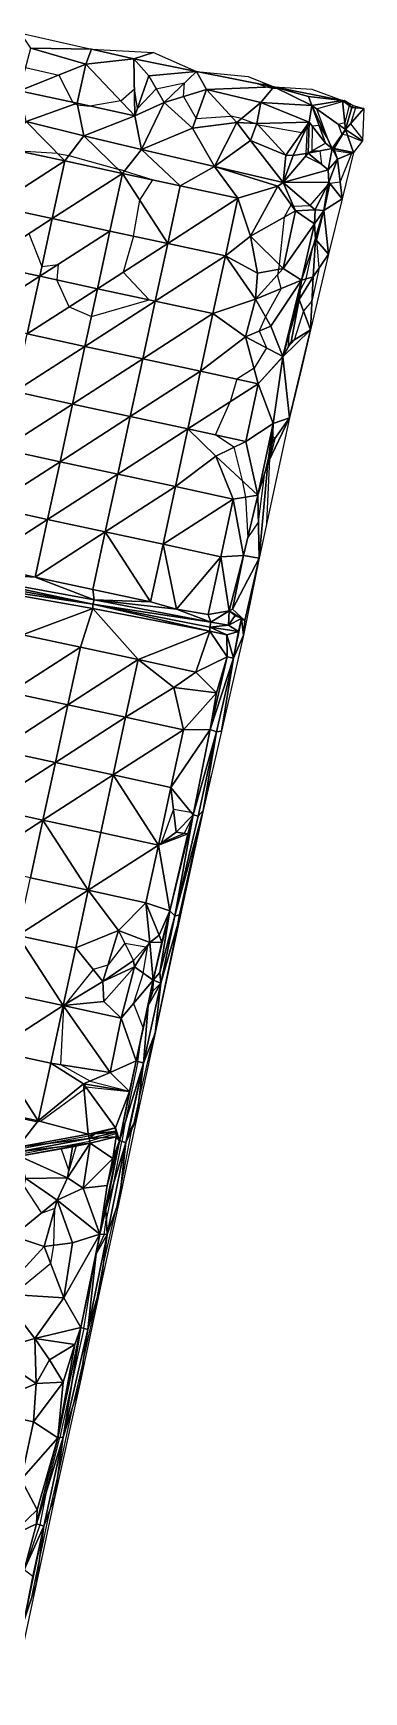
# Model space of a CAD drawing. Extents: x 452550 to 453808, y 451368 to 453069.
# Drawn here: x 453386.4 to 453442.3, y 452666.8 to 452948 of the extents above; entities that cross this region are included whole.
import ezdxf

# ---------------------------------------------------------------- set-up
doc = ezdxf.new("R2010")
doc.units = 0
doc.header["$LTSCALE"] = 0.35
doc.header["$MEASUREMENT"] = 0
doc.linetypes.add('DASHED', pattern=[5442.857143, 3628.571429, -1814.285714])
doc.layers.add('Default', color=42, linetype='Continuous', lineweight=25)
doc.layers.add('FPS_Contours-Minor', color=40, linetype='DASHED', lineweight=25)

msp = doc.modelspace()

# ---------------------------------------------------------------- linework, layer by layer
at = {"layer": 'Default', "color": 8, "linetype": 'Continuous', "lineweight": 25}
for points in [[(453385.95, 452945.41, 14.05), (453384.29, 452947.98, 14.06), (453396.26, 452945.29, 14.01)], [(453384.03, 452938.21, 13.94), (453385.95, 452945.41, 14.05), (453395.27, 452942.7, 14.04)], [(453395.27, 452942.7, 14.04), (453385.95, 452945.41, 14.05), (453396.26, 452945.29, 14.01)], [(453395.27, 452942.7, 14.04), (453396.26, 452945.29, 14.01), (453403.38, 452943.61, 14.02)], [(453403.38, 452943.61, 14.02), (453396.26, 452945.29, 14.01), (453406.71, 452944.68, 14.03)], [(453393.81, 452936.1, 14), (453384.03, 452938.21, 13.94), (453395.27, 452942.7, 14.04)], [(453403.58, 452933.99, 13.98), (453393.81, 452936.1, 14), (453395.27, 452942.7, 14.04)], [(453403.58, 452933.99, 13.98), (453395.27, 452942.7, 14.04), (453403.38, 452943.61, 14.02)], [(453403.38, 452943.61, 14.02), (453406.71, 452944.68, 14.03), (453414, 452941.51, 14.04)], [(453405.93, 452940.73, 14.07), (453403.58, 452933.99, 13.98), (453403.38, 452943.61, 14.02)], [(453405.93, 452940.73, 14.07), (453403.38, 452943.61, 14.02), (453414, 452941.51, 14.04)], [(453403.58, 452933.99, 13.98), (453405.93, 452940.73, 14.07), (453408.54, 452936.22, 13.93)], [(453405.93, 452940.73, 14.07), (453414, 452941.51, 14.04), (453408.54, 452936.22, 13.93)], [(453414, 452941.51, 14.04), (453415.72, 452938.41, 14.09), (453408.54, 452936.22, 13.93)], [(453415.72, 452938.41, 14.09), (453414, 452941.51, 14.04), (453427.11, 452938.88, 13.99)], [(453414, 452941.51, 14.04), (453422.74, 452940.65, 14.03), (453427.11, 452938.88, 13.99)], [(453384.03, 452938.21, 13.94), (453393.81, 452936.1, 14), (453385.2, 452932.99, 13.89)], [(453415.72, 452938.41, 14.09), (453413.36, 452931.88, 13.97), (453408.54, 452936.22, 13.93)], [(453413.36, 452931.88, 13.97), (453415.72, 452938.41, 14.09), (453420.84, 452932.86, 13.98)], [(453427.11, 452938.88, 13.99), (453424.89, 452936.21, 14.09), (453415.72, 452938.41, 14.09)], [(453424.89, 452936.21, 14.09), (453420.84, 452932.86, 13.98), (453415.72, 452938.41, 14.09)], [(453424.89, 452936.21, 14.09), (453427.11, 452938.88, 13.99), (453433.51, 452935.7, 14.11)], [(453427.11, 452938.88, 13.99), (453432.97, 452937.26, 14.14), (453433.51, 452935.7, 14.11)], [(453427.11, 452938.88, 13.99), (453433.55, 452938.47, 14.29), (453438.73, 452936.57, 14.03)], [(453432.97, 452937.26, 14.14), (453427.11, 452938.88, 13.99), (453438.73, 452936.57, 14.03)], [(453438.73, 452936.57, 14.03), (453433.51, 452935.7, 14.11), (453432.97, 452937.26, 14.14)], [(453438.73, 452936.57, 14.03), (453439.23, 452931.65, 13.33), (453433.51, 452935.7, 14.11)], [(453438.73, 452936.57, 14.03), (453439, 452936.61, 13.94), (453440.52, 452935.71, 13.37)], [(453439.23, 452931.65, 13.33), (453438.73, 452936.57, 14.03), (453440.32, 452935.37, 13.3)], [(453440.32, 452935.37, 13.3), (453438.73, 452936.57, 14.03), (453440.52, 452935.71, 13.37)], [(453393.81, 452936.1, 14), (453394.92, 452930.59, 13.91), (453385.2, 452932.99, 13.89)], [(453393.81, 452936.1, 14), (453403.58, 452933.99, 13.98), (453394.92, 452930.59, 13.91)], [(453403.58, 452933.99, 13.98), (453404.71, 452928.25, 13.89), (453394.92, 452930.59, 13.91)], [(453404.71, 452928.25, 13.89), (453403.58, 452933.99, 13.98), (453408.54, 452936.22, 13.93)], [(453413.36, 452931.88, 13.97), (453404.71, 452928.25, 13.89), (453408.54, 452936.22, 13.93)], [(453424.89, 452936.21, 14.09), (453424.2, 452932.69, 14), (453420.84, 452932.86, 13.98)], [(453424.89, 452936.21, 14.09), (453433.11, 452932.9, 14.02), (453424.2, 452932.69, 14)], [(453433.11, 452932.9, 14.02), (453424.89, 452936.21, 14.09), (453433.51, 452935.7, 14.11)], [(453435.86, 452929.35, 13.91), (453433.11, 452932.9, 14.02), (453433.51, 452935.7, 14.11)], [(453433.51, 452935.7, 14.11), (453439.23, 452931.65, 13.33), (453437, 452928.44, 13.97)], [(453435.86, 452929.35, 13.91), (453433.51, 452935.7, 14.11), (453437, 452928.44, 13.97)], [(453442.33, 452935.19, 13.94), (453439.23, 452931.65, 13.33), (453440.32, 452935.37, 13.3)], [(453442.33, 452935.19, 13.94), (453442.13, 452929.72, 13.48), (453439.23, 452931.65, 13.33)], [(453440.52, 452935.71, 13.37), (453442.33, 452935.19, 13.95), (453440.32, 452935.37, 13.3)], [(453442.33, 452935.19, 13.95), (453442.33, 452935.19, 13.94), (453440.32, 452935.37, 13.3)], [(453391.7, 452926.33, 14.03), (453381.92, 452928.44, 13.99), (453385.2, 452932.99, 13.89)], [(453394.92, 452930.59, 13.91), (453391.7, 452926.33, 14.03), (453385.2, 452932.99, 13.89)], [(453413.36, 452931.88, 13.97), (453417.06, 452925.38, 13.79), (453404.71, 452928.25, 13.89)], [(453417.06, 452925.38, 13.79), (453413.36, 452931.88, 13.97), (453420.84, 452932.86, 13.98)], [(453423.13, 452929.77, 13.93), (453417.06, 452925.38, 13.79), (453420.84, 452932.86, 13.98)], [(453424.2, 452932.69, 14), (453423.13, 452929.77, 13.93), (453420.84, 452932.86, 13.98)], [(453429.14, 452927.31, 13.95), (453423.13, 452929.77, 13.93), (453424.2, 452932.69, 14)], [(453433.11, 452932.9, 14.02), (453429.14, 452927.31, 13.95), (453424.2, 452932.69, 14)], [(453433.11, 452932.9, 14.02), (453430.35, 452927.22, 13.83), (453429.14, 452927.31, 13.95)], [(453433.11, 452932.9, 14.02), (453432.91, 452927.65, 14.03), (453430.35, 452927.22, 13.83)], [(453432.91, 452927.65, 14.03), (453433.11, 452932.9, 14.02), (453435.86, 452929.35, 13.91)], [(453439.23, 452931.65, 13.33), (453437.24, 452928.4, 14.02), (453437, 452928.44, 13.97)], [(453437.24, 452928.4, 14.02), (453439.23, 452931.65, 13.33), (453440.61, 452927.76, 14.01)], [(453439.23, 452931.65, 13.33), (453442.13, 452929.72, 13.48), (453440.61, 452927.76, 14.01)], [(453379.81, 452918.66, 14), (453381.92, 452928.44, 13.99), (453391.7, 452926.33, 14.03)], [(453401.47, 452924.21, 14.01), (453391.7, 452926.33, 14.03), (453394.92, 452930.59, 13.91)], [(453404.71, 452928.25, 13.89), (453401.47, 452924.21, 14.01), (453394.92, 452930.59, 13.91)], [(453411.24, 452922.1, 13.99), (453401.47, 452924.21, 14.01), (453404.71, 452928.25, 13.89)], [(453417.06, 452925.38, 13.79), (453411.24, 452922.1, 13.99), (453404.71, 452928.25, 13.89)], [(453423.13, 452929.77, 13.93), (453428.67, 452922.68, 13.75), (453417.06, 452925.38, 13.79)], [(453423.13, 452929.77, 13.93), (453429.14, 452927.31, 13.95), (453428.67, 452922.68, 13.75)], [(453437, 452928.44, 13.97), (453432.91, 452927.65, 14.03), (453435.86, 452929.35, 13.91)], [(453436.29, 452924.8, 13.99), (453432.91, 452927.65, 14.03), (453437, 452928.44, 13.97)], [(453437.88, 452926.6, 13.9), (453436.29, 452924.8, 13.99), (453437, 452928.44, 13.97)], [(453437.24, 452928.4, 14.02), (453437.88, 452926.6, 13.9), (453437, 452928.44, 13.97)], [(453437.88, 452926.6, 13.9), (453437.24, 452928.4, 14.02), (453440.61, 452927.76, 14.01)], [(453389.58, 452916.55, 14.02), (453379.81, 452918.66, 14), (453391.7, 452926.33, 14.03)], [(453389.58, 452916.55, 14.02), (453391.7, 452926.33, 14.03), (453401.47, 452924.21, 14.01)], [(453421.02, 452919.99, 13.95), (453411.24, 452922.1, 13.99), (453417.06, 452925.38, 13.79)], [(453428.67, 452922.68, 13.75), (453427.8, 452922.04, 13.85), (453417.06, 452925.38, 13.79)], [(453427.8, 452922.04, 13.85), (453421.02, 452919.99, 13.95), (453417.06, 452925.38, 13.79)], [(453432.91, 452927.65, 14.03), (453436.29, 452924.8, 13.99), (453428.67, 452922.68, 13.75)], [(453432.91, 452927.65, 14.03), (453428.67, 452922.68, 13.75), (453430.35, 452927.22, 13.83)], [(453430.35, 452927.22, 13.83), (453428.67, 452922.68, 13.75), (453429.14, 452927.31, 13.95)], [(453436.29, 452924.8, 13.99), (453437.88, 452926.6, 13.9), (453436.42, 452922.7, 13.99)], [(453436.42, 452922.7, 13.99), (453437.88, 452926.6, 13.9), (453438.65, 452919.92, 14.07)], [(453438.65, 452919.92, 14.07), (453437.88, 452926.6, 13.9), (453440.61, 452927.76, 14.01)], [(453399.36, 452914.44, 14.01), (453389.58, 452916.55, 14.02), (453401.47, 452924.21, 14.01)], [(453399.36, 452914.44, 14.01), (453401.47, 452924.21, 14.01), (453409.13, 452912.33, 13.98)], [(453409.13, 452912.33, 13.98), (453401.47, 452924.21, 14.01), (453411.24, 452922.1, 13.99)], [(453428.67, 452922.68, 13.75), (453430.79, 452917.88, 14.05), (453427.8, 452922.04, 13.85)], [(453428.67, 452922.68, 13.75), (453436.29, 452924.8, 13.99), (453436.42, 452922.7, 13.99)], [(453428.67, 452922.68, 13.75), (453436.42, 452922.7, 13.99), (453434.11, 452918.05, 14.05)], [(453430.79, 452917.88, 14.05), (453428.67, 452922.68, 13.75), (453434.11, 452918.05, 14.05)], [(453436.42, 452922.7, 13.99), (453435.55, 452917.92, 14), (453434.11, 452918.05, 14.05)], [(453435.55, 452917.92, 14), (453436.42, 452922.7, 13.99), (453438.65, 452919.92, 14.07)], [(453409.13, 452912.33, 13.98), (453411.24, 452922.1, 13.99), (453421.02, 452919.99, 13.95)], [(453418.91, 452910.22, 13.93), (453409.13, 452912.33, 13.98), (453421.02, 452919.99, 13.95)], [(453418.91, 452910.22, 13.93), (453421.02, 452919.99, 13.95), (453423.14, 452913.57, 13.86)], [(453423.14, 452913.57, 13.86), (453421.02, 452919.99, 13.95), (453427.8, 452922.04, 13.85)], [(453430.79, 452917.88, 14.05), (453423.14, 452913.57, 13.86), (453427.8, 452922.04, 13.85)], [(453436.37, 452910.51, 14.14), (453435.55, 452917.92, 14), (453438.65, 452919.92, 14.07)], [(453377.7, 452908.89, 13.95), (453379.81, 452918.66, 14), (453389.58, 452916.55, 14.02)], [(453430.79, 452917.88, 14.05), (453428.68, 452908.1, 14.02), (453423.14, 452913.57, 13.86)], [(453428.68, 452908.1, 14.02), (453430.79, 452917.88, 14.05), (453434.01, 452915.66, 14.12)], [(453434.01, 452915.66, 14.12), (453430.79, 452917.88, 14.05), (453434.11, 452918.05, 14.05)], [(453435.55, 452917.92, 14), (453434.01, 452915.66, 14.12), (453434.11, 452918.05, 14.05)], [(453435.55, 452917.92, 14), (453434.18, 452913.09, 13.99), (453434.01, 452915.66, 14.12)], [(453434.18, 452913.09, 13.99), (453435.55, 452917.92, 14), (453436.37, 452910.51, 14.14)], [(453387.47, 452906.78, 14), (453377.7, 452908.89, 13.95), (453389.58, 452916.55, 14.02)], [(453387.47, 452906.78, 14), (453389.58, 452916.55, 14.02), (453399.36, 452914.44, 14.01)], [(453397.25, 452904.67, 14.01), (453387.47, 452906.78, 14), (453399.36, 452914.44, 14.01)], [(453397.25, 452904.67, 14.01), (453399.36, 452914.44, 14.01), (453409.13, 452912.33, 13.98)], [(453428.68, 452908.1, 14.02), (453434.01, 452915.66, 14.12), (453431.77, 452906.11, 14.06)], [(453434.01, 452915.66, 14.12), (453434.18, 452913.09, 13.99), (453431.77, 452906.11, 14.06)], [(453407.02, 452902.55, 14), (453397.25, 452904.67, 14.01), (453409.13, 452912.33, 13.98)], [(453407.02, 452902.55, 14), (453409.13, 452912.33, 13.98), (453418.91, 452910.22, 13.93)], [(453424.32, 452907.31, 13.9), (453418.91, 452910.22, 13.93), (453423.14, 452913.57, 13.86)], [(453428.68, 452908.1, 14.02), (453424.32, 452907.31, 13.9), (453423.14, 452913.57, 13.86)], [(453434.18, 452913.09, 13.99), (453433.76, 452906.68, 13.91), (453431.77, 452906.11, 14.06)], [(453433.76, 452906.68, 13.91), (453434.18, 452913.09, 13.99), (453436.37, 452910.51, 14.14)], [(453375.59, 452899.12, 13.97), (453377.7, 452908.89, 13.95), (453387.47, 452906.78, 14)], [(453416.8, 452900.44, 13.97), (453407.02, 452902.55, 14), (453418.91, 452910.22, 13.93)], [(453416.8, 452900.44, 13.97), (453418.91, 452910.22, 13.93), (453424.01, 452902.89, 13.92)], [(453424.01, 452902.89, 13.92), (453418.91, 452910.22, 13.93), (453424.32, 452907.31, 13.9)], [(453433.31, 452897.7, 14.11), (453433.76, 452906.68, 13.91), (453436.37, 452910.51, 14.14)], [(453385.36, 452897, 13.98), (453375.59, 452899.12, 13.97), (453387.47, 452906.78, 14)], [(453385.36, 452897, 13.98), (453387.47, 452906.78, 14), (453397.25, 452904.67, 14.01)], [(453424.01, 452902.89, 13.92), (453428.68, 452908.1, 14.02), (453431.77, 452906.11, 14.06)], [(453428.68, 452908.1, 14.02), (453424.01, 452902.89, 13.92), (453424.32, 452907.31, 13.9)], [(453426.57, 452898.33, 14.04), (453424.01, 452902.89, 13.92), (453431.77, 452906.11, 14.06)], [(453426.57, 452898.33, 14.04), (453431.77, 452906.11, 14.06), (453428.6, 452893.18, 14.04)], [(453431.77, 452906.11, 14.06), (453431.4, 452902.86, 13.93), (453428.6, 452893.18, 14.04)], [(453431.4, 452902.86, 13.93), (453433.76, 452906.68, 13.91), (453433.31, 452897.7, 14.11)], [(453433.76, 452906.68, 13.91), (453431.4, 452902.86, 13.93), (453431.77, 452906.11, 14.06)], [(453395.13, 452894.89, 13.99), (453385.36, 452897, 13.98), (453397.25, 452904.67, 14.01)], [(453395.13, 452894.89, 13.99), (453397.25, 452904.67, 14.01), (453407.02, 452902.55, 14)], [(453422.3, 452896.51, 13.95), (453416.8, 452900.44, 13.97), (453424.01, 452902.89, 13.92)], [(453426.57, 452898.33, 14.04), (453422.3, 452896.51, 13.95), (453424.01, 452902.89, 13.92)], [(453431.4, 452902.86, 13.93), (453430.03, 452895.65, 13.98), (453428.6, 452893.18, 14.04)], [(453431.4, 452902.86, 13.93), (453433.31, 452897.7, 14.11), (453430.03, 452895.65, 13.98)], [(453404.91, 452892.78, 13.99), (453395.13, 452894.89, 13.99), (453407.02, 452902.55, 14)], [(453404.91, 452892.78, 13.99), (453407.02, 452902.55, 14), (453416.8, 452900.44, 13.97)], [(453414.68, 452890.67, 13.96), (453404.91, 452892.78, 13.99), (453416.8, 452900.44, 13.97)], [(453414.68, 452890.67, 13.96), (453416.8, 452900.44, 13.97), (453422.3, 452896.51, 13.95)], [(453383.25, 452887.23, 13.97), (453385.36, 452897, 13.98), (453395.13, 452894.89, 13.99)], [(453426.57, 452898.33, 14.04), (453428.6, 452893.18, 14.04), (453422.3, 452896.51, 13.95)], [(453429.75, 452882.8, 14.15), (453428.61, 452893.12, 14.04), (453433.31, 452897.7, 14.11)], [(453428.61, 452893.12, 14.04), (453430.03, 452895.65, 13.98), (453433.31, 452897.7, 14.11)], [(453431.8, 452891.16, 13.99), (453429.75, 452882.8, 14.15), (453433.31, 452897.7, 14.11)], [(453393.02, 452885.12, 13.97), (453383.25, 452887.23, 13.97), (453395.13, 452894.89, 13.99)], [(453393.02, 452885.12, 13.97), (453395.13, 452894.89, 13.99), (453404.91, 452892.78, 13.99)], [(453424.46, 452888.56, 14.02), (453414.68, 452890.67, 13.96), (453422.3, 452896.51, 13.95)], [(453428.6, 452893.18, 14.04), (453424.46, 452888.56, 14.02), (453422.3, 452896.51, 13.95)], [(453428.6, 452893.18, 14.04), (453430.03, 452895.65, 13.98), (453428.61, 452893.12, 14.04)], [(453402.8, 452883.01, 13.98), (453393.02, 452885.12, 13.97), (453404.91, 452892.78, 13.99)], [(453402.8, 452883.01, 13.98), (453404.91, 452892.78, 13.99), (453414.68, 452890.67, 13.96)], [(453424.46, 452888.56, 14.02), (453428.6, 452893.18, 14.04), (453428.61, 452893.12, 14.04)], [(453424.46, 452888.56, 14.02), (453428.61, 452893.12, 14.04), (453426.99, 452881.82, 14.06)], [(453428.61, 452893.12, 14.04), (453429.75, 452882.8, 14.15), (453426.99, 452881.82, 14.06)], [(453412.57, 452880.89, 13.96), (453402.8, 452883.01, 13.98), (453414.68, 452890.67, 13.96)], [(453412.57, 452880.89, 13.96), (453414.68, 452890.67, 13.96), (453424.46, 452888.56, 14.02)], [(453422.35, 452878.78, 14.04), (453412.57, 452880.89, 13.96), (453424.46, 452888.56, 14.02)], [(453422.35, 452878.78, 14.04), (453424.46, 452888.56, 14.02), (453426.99, 452881.82, 14.06)], [(453381.14, 452877.45, 13.93), (453383.25, 452887.23, 13.97), (453393.02, 452885.12, 13.97)], [(453390.91, 452875.34, 13.94), (453381.14, 452877.45, 13.93), (453393.02, 452885.12, 13.97)], [(453390.91, 452875.34, 13.94), (453393.02, 452885.12, 13.97), (453402.8, 452883.01, 13.98)], [(453400.69, 452873.23, 13.93), (453390.91, 452875.34, 13.94), (453402.8, 452883.01, 13.98)], [(453400.69, 452873.23, 13.93), (453402.8, 452883.01, 13.98), (453412.57, 452880.89, 13.96)], [(453410.46, 452871.12, 13.92), (453400.69, 452873.23, 13.93), (453412.57, 452880.89, 13.96)], [(453410.46, 452871.12, 13.92), (453412.57, 452880.89, 13.96), (453417.27, 452876.27, 13.94)], [(453412.57, 452880.89, 13.96), (453422.35, 452878.78, 14.04), (453417.27, 452876.27, 13.94)], [(453422.35, 452878.78, 14.04), (453426.99, 452881.82, 14.06), (453424.39, 452869.67, 14.04)], [(453426.99, 452881.82, 14.06), (453426.1, 452875.12, 13.98), (453424.39, 452869.67, 14.04)], [(453424.61, 452858.98, 13.95), (453426.1, 452875.12, 13.98), (453429.75, 452882.8, 14.15)], [(453426.1, 452875.12, 13.98), (453426.88, 452878.73, 13.98), (453429.75, 452882.8, 14.15)], [(453426.99, 452881.82, 14.06), (453426.88, 452878.73, 13.98), (453426.1, 452875.12, 13.98)], [(453429.75, 452882.8, 14.15), (453426.88, 452878.73, 13.98), (453426.99, 452881.82, 14.06)], [(453379.02, 452867.68, 13.93), (453381.14, 452877.45, 13.93), (453390.91, 452875.34, 13.94)], [(453424.39, 452869.67, 14.04), (453417.27, 452876.27, 13.94), (453422.35, 452878.78, 14.04)], [(453388.8, 452865.57, 13.86), (453379.02, 452867.68, 13.93), (453390.91, 452875.34, 13.94)], [(453388.8, 452865.57, 13.86), (453390.91, 452875.34, 13.94), (453400.69, 452873.23, 13.93)], [(453420.23, 452869.01, 13.96), (453410.46, 452871.12, 13.92), (453417.27, 452876.27, 13.94)], [(453424.39, 452869.67, 14.04), (453420.23, 452869.01, 13.96), (453417.27, 452876.27, 13.94)], [(453426.1, 452875.12, 13.98), (453424.61, 452858.98, 13.95), (453424.39, 452869.67, 14.04)], [(453398.57, 452863.46, 13.87), (453388.8, 452865.57, 13.86), (453400.69, 452873.23, 13.93)], [(453398.57, 452863.46, 13.87), (453400.69, 452873.23, 13.93), (453410.46, 452871.12, 13.92)], [(453408.35, 452861.34, 13.86), (453398.57, 452863.46, 13.87), (453410.46, 452871.12, 13.92)], [(453408.35, 452861.34, 13.86), (453410.46, 452871.12, 13.92), (453420.23, 452869.01, 13.96)], [(453418.12, 452859.23, 13.9), (453408.35, 452861.34, 13.86), (453420.23, 452869.01, 13.96)], [(453418.12, 452859.23, 13.9), (453420.23, 452869.01, 13.96), (453421.98, 452859.46, 13.98)], [(453420.23, 452869.01, 13.96), (453424.39, 452869.67, 14.04), (453421.98, 452859.46, 13.98)], [(453424.39, 452869.67, 14.04), (453424.61, 452858.98, 13.95), (453421.98, 452859.46, 13.98)], [(453376.91, 452857.91, 13.9), (453379.02, 452867.68, 13.93), (453388.8, 452865.57, 13.86)], [(453386.69, 452855.79, 13.87), (453376.91, 452857.91, 13.9), (453388.8, 452865.57, 13.86)], [(453386.69, 452855.79, 13.87), (453388.8, 452865.57, 13.86), (453398.57, 452863.46, 13.87)], [(453396.46, 452853.68, 13.85), (453386.69, 452855.79, 13.87), (453398.57, 452863.46, 13.87)], [(453396.46, 452853.68, 13.85), (453398.57, 452863.46, 13.87), (453406.24, 452851.57, 13.88)], [(453406.24, 452851.57, 13.88), (453398.57, 452863.46, 13.87), (453408.35, 452861.34, 13.86)], [(453406.24, 452851.57, 13.88), (453408.35, 452861.34, 13.86), (453410.64, 452850.35, 13.84)], [(453408.35, 452861.34, 13.86), (453418.12, 452859.23, 13.9), (453410.64, 452850.35, 13.84)], [(453370.1, 452856.8, 13.88), (453376.91, 452857.91, 13.9), (453386.69, 452855.79, 13.87)], [(453418.12, 452859.23, 13.9), (453416.01, 452849.46, 13.91), (453410.64, 452850.35, 13.84)], [(453416.01, 452849.46, 13.91), (453418.12, 452859.23, 13.9), (453419.54, 452850.06, 13.86)], [(453418.12, 452859.23, 13.9), (453421.98, 452859.46, 13.98), (453419.54, 452850.06, 13.86)], [(453421.98, 452859.46, 13.98), (453420.09, 452850.36, 13.89), (453419.54, 452850.06, 13.86)], [(453424.61, 452858.98, 13.95), (453420.09, 452850.36, 13.89), (453421.98, 452859.46, 13.98)], [(453420.09, 452850.36, 13.89), (453424.61, 452858.98, 13.95), (453422.21, 452848.42, 13.73)], [(453424.61, 452858.98, 13.95), (453421.98, 452845.93, 13.9), (453422.21, 452848.42, 13.73)], [(453369.91, 452855.12, 13.86), (453369.97, 452856, 13.74), (453396.46, 452851.2, 13.75)], [(453384.57, 452846.02, 13.87), (453369.91, 452855.12, 13.86), (453396.46, 452850.46, 13.84)], [(453369.91, 452855.12, 13.86), (453396.46, 452851.2, 13.75), (453396.46, 452850.46, 13.84)], [(453396.46, 452851.2, 13.75), (453369.97, 452856, 13.74), (453370.1, 452856.8, 13.88)], [(453396.66, 452851.94, 13.85), (453396.46, 452851.2, 13.75), (453370.1, 452856.8, 13.88)], [(453386.69, 452855.79, 13.87), (453396.66, 452851.94, 13.85), (453370.1, 452856.8, 13.88)], [(453386.69, 452855.79, 13.87), (453396.46, 452853.68, 13.85), (453396.66, 452851.94, 13.85)], [(453396.46, 452853.68, 13.85), (453406.24, 452851.57, 13.88), (453396.66, 452851.94, 13.85)], [(453394.35, 452843.91, 13.89), (453384.57, 452846.02, 13.87), (453396.46, 452850.46, 13.84)], [(453404.12, 452841.8, 13.91), (453394.35, 452843.91, 13.89), (453396.46, 452850.46, 13.84)], [(453416.41, 452848.12, 13.87), (453396.46, 452851.2, 13.75), (453396.66, 452851.94, 13.85)], [(453416.41, 452848.12, 13.87), (453416.29, 452847.32, 13.74), (453396.46, 452851.2, 13.75)], [(453396.46, 452850.46, 13.84), (453396.46, 452851.2, 13.75), (453416.24, 452846.6, 13.87)], [(453396.46, 452851.2, 13.75), (453416.29, 452847.32, 13.74), (453416.24, 452846.6, 13.87)], [(453404.12, 452841.8, 13.91), (453396.46, 452850.46, 13.84), (453416.24, 452846.6, 13.87)], [(453396.66, 452851.94, 13.85), (453406.24, 452851.57, 13.88), (453410.64, 452850.35, 13.84)], [(453410.64, 452850.35, 13.84), (453416.41, 452848.12, 13.87), (453396.66, 452851.94, 13.85)], [(453410.64, 452850.35, 13.84), (453416.01, 452849.46, 13.91), (453416.41, 452848.12, 13.87)], [(453416.01, 452849.46, 13.91), (453419.54, 452850.06, 13.86), (453416.41, 452848.12, 13.87)], [(453419.54, 452850.06, 13.86), (453419.45, 452847.64, 13.78), (453416.41, 452848.12, 13.87)], [(453419.54, 452850.06, 13.86), (453420.58, 452849.29, 13.86), (453419.45, 452847.64, 13.78)], [(453420.58, 452849.29, 13.86), (453421.6, 452848.77, 13.71), (453419.45, 452847.64, 13.78)], [(453419.54, 452850.06, 13.86), (453420.09, 452850.36, 13.89), (453422.21, 452848.42, 13.73)], [(453421.6, 452848.77, 13.71), (453419.54, 452850.06, 13.86), (453422.21, 452848.42, 13.73)], [(453421.6, 452848.77, 13.71), (453420.58, 452849.29, 13.86), (453419.54, 452850.06, 13.86)], [(453416.24, 452846.6, 13.87), (453413.9, 452839.68, 13.95), (453404.12, 452841.8, 13.91)], [(453419.2, 452842.29, 13.94), (453413.9, 452839.68, 13.95), (453416.24, 452846.6, 13.87)], [(453416.24, 452846.6, 13.87), (453416.29, 452847.32, 13.74), (453419.14, 452846.01, 13.78)], [(453419.2, 452842.29, 13.94), (453416.24, 452846.6, 13.87), (453419.14, 452846.01, 13.78)], [(453419.45, 452847.64, 13.78), (453416.29, 452847.32, 13.74), (453416.41, 452848.12, 13.87)], [(453419.45, 452847.64, 13.78), (453421.11, 452846.58, 13.61), (453416.29, 452847.32, 13.74)], [(453421.11, 452846.58, 13.61), (453419.14, 452846.01, 13.78), (453416.29, 452847.32, 13.74)], [(453420.25, 452842.03, 13.6), (453419.14, 452846.01, 13.78), (453421.11, 452846.58, 13.61)], [(453421.6, 452848.77, 13.71), (453421.11, 452846.58, 13.61), (453419.45, 452847.64, 13.78)], [(453421.11, 452846.58, 13.61), (453421.6, 452848.77, 13.71), (453420.25, 452842.03, 13.6)], [(453421.6, 452848.77, 13.71), (453421.98, 452845.93, 13.9), (453420.25, 452842.03, 13.6)], [(453421.6, 452848.77, 13.71), (453422.21, 452848.42, 13.73), (453421.98, 452845.93, 13.9)], [(453382.46, 452836.24, 13.93), (453384.57, 452846.02, 13.87), (453394.35, 452843.91, 13.89)], [(453392.24, 452834.13, 13.92), (453382.46, 452836.24, 13.93), (453394.35, 452843.91, 13.89)], [(453392.24, 452834.13, 13.92), (453394.35, 452843.91, 13.89), (453404.12, 452841.8, 13.91)], [(453421.98, 452845.93, 13.9), (453418.27, 452829.66, 13.96), (453420.25, 452842.03, 13.6)], [(453420.25, 452842.03, 13.6), (453419.2, 452842.29, 13.94), (453419.14, 452846.01, 13.78)], [(453402.01, 452832.02, 13.94), (453392.24, 452834.13, 13.92), (453404.12, 452841.8, 13.91)], [(453402.01, 452832.02, 13.94), (453404.12, 452841.8, 13.91), (453410.16, 452837.09, 13.89)], [(453404.12, 452841.8, 13.91), (453413.9, 452839.68, 13.95), (453410.16, 452837.09, 13.89)], [(453417.38, 452836.17, 13.85), (453413.9, 452839.68, 13.95), (453419.2, 452842.29, 13.94)], [(453419.2, 452842.29, 13.94), (453420.25, 452842.03, 13.6), (453416.35, 452829.96, 13.87)], [(453417.38, 452836.17, 13.85), (453419.2, 452842.29, 13.94), (453416.35, 452829.96, 13.87)], [(453420.25, 452842.03, 13.6), (453417.41, 452829.58, 13.69), (453416.35, 452829.96, 13.87)], [(453420.25, 452842.03, 13.6), (453418.27, 452829.66, 13.96), (453417.41, 452829.58, 13.69)], [(453413.9, 452839.68, 13.95), (453417.38, 452836.17, 13.85), (453410.16, 452837.09, 13.89)], [(453380.35, 452826.47, 13.92), (453382.46, 452836.24, 13.93), (453392.24, 452834.13, 13.92)], [(453411.79, 452829.91, 13.98), (453402.01, 452832.02, 13.94), (453410.16, 452837.09, 13.89)], [(453417.38, 452836.17, 13.85), (453411.79, 452829.91, 13.98), (453410.16, 452837.09, 13.89)], [(453411.79, 452829.91, 13.98), (453417.38, 452836.17, 13.85), (453416.35, 452829.96, 13.87)], [(453390.13, 452824.36, 13.92), (453380.35, 452826.47, 13.92), (453392.24, 452834.13, 13.92)], [(453390.13, 452824.36, 13.92), (453392.24, 452834.13, 13.92), (453402.01, 452832.02, 13.94)], [(453399.9, 452822.25, 13.93), (453390.13, 452824.36, 13.92), (453402.01, 452832.02, 13.94)], [(453399.9, 452822.25, 13.93), (453402.01, 452832.02, 13.94), (453411.79, 452829.91, 13.98)], [(453409.67, 452820.13, 13.98), (453399.9, 452822.25, 13.93), (453411.79, 452829.91, 13.98)], [(453409.67, 452820.13, 13.98), (453416.35, 452829.96, 13.87), (453413.42, 452815.49, 14)], [(453409.67, 452820.13, 13.98), (453411.79, 452829.91, 13.98), (453416.35, 452829.96, 13.87)], [(453416.35, 452829.96, 13.87), (453417.41, 452829.58, 13.69), (453413.42, 452815.49, 14)], [(453417.41, 452829.58, 13.69), (453414.32, 452815.28, 13.7), (453413.42, 452815.49, 14)], [(453417.41, 452829.58, 13.69), (453415.16, 452816.2, 14.03), (453414.32, 452815.28, 13.7)], [(453418.27, 452829.66, 13.96), (453415.16, 452816.2, 14.03), (453417.41, 452829.58, 13.69)], [(453378.24, 452816.7, 13.91), (453380.35, 452826.47, 13.92), (453390.13, 452824.36, 13.92)], [(453388.01, 452814.58, 13.93), (453378.24, 452816.7, 13.91), (453390.13, 452824.36, 13.92)], [(453388.01, 452814.58, 13.93), (453390.13, 452824.36, 13.92), (453399.9, 452822.25, 13.93)], [(453397.79, 452812.47, 13.93), (453388.01, 452814.58, 13.93), (453399.9, 452822.25, 13.93)], [(453397.79, 452812.47, 13.93), (453399.9, 452822.25, 13.93), (453407.56, 452810.36, 14)], [(453407.56, 452810.36, 14), (453399.9, 452822.25, 13.93), (453409.67, 452820.13, 13.98)], [(453407.56, 452810.36, 14), (453409.67, 452820.13, 13.98), (453410.54, 452812.53, 14.03)], [(453410.54, 452812.53, 14.03), (453409.67, 452820.13, 13.98), (453413.42, 452815.49, 14)], [(453376.13, 452806.92, 13.96), (453378.24, 452816.7, 13.91), (453388.01, 452814.58, 13.93)], [(453413.42, 452815.49, 14), (453410.35, 452798.39, 13.72), (453409.51, 452799.19, 13.96)], [(453412.56, 452812.26, 13.99), (453413.42, 452815.49, 14), (453409.51, 452799.19, 13.96)], [(453414.32, 452815.28, 13.7), (453415.16, 452816.2, 14.03), (453410.35, 452798.39, 13.72)], [(453415.16, 452816.2, 14.03), (453411.29, 452798.55, 14.05), (453410.35, 452798.39, 13.72)], [(453413.42, 452815.49, 14), (453414.32, 452815.28, 13.7), (453410.35, 452798.39, 13.72)], [(453412.56, 452812.26, 13.99), (453410.54, 452812.53, 14.03), (453413.42, 452815.49, 14)], [(453385.9, 452804.81, 13.97), (453376.13, 452806.92, 13.96), (453388.01, 452814.58, 13.93)], [(453385.9, 452804.81, 13.97), (453388.01, 452814.58, 13.93), (453395.68, 452802.7, 13.96)], [(453395.68, 452802.7, 13.96), (453388.01, 452814.58, 13.93), (453397.79, 452812.47, 13.93)], [(453395.68, 452802.7, 13.96), (453397.79, 452812.47, 13.93), (453407.56, 452810.36, 14)], [(453405.45, 452800.59, 13.99), (453395.68, 452802.7, 13.96), (453407.56, 452810.36, 14)], [(453405.45, 452800.59, 13.99), (453407.56, 452810.36, 14), (453409.51, 452799.19, 13.96)], [(453412.56, 452812.26, 13.99), (453407.56, 452810.36, 14), (453410.54, 452812.53, 14.03)], [(453407.56, 452810.36, 14), (453412.56, 452812.26, 13.99), (453409.51, 452799.19, 13.96)], [(453383.79, 452795.04, 13.98), (453385.9, 452804.81, 13.97), (453395.68, 452802.7, 13.96)], [(453393.56, 452792.92, 13.98), (453383.79, 452795.04, 13.98), (453395.68, 452802.7, 13.96)], [(453393.56, 452792.92, 13.98), (453395.68, 452802.7, 13.96), (453400.81, 452795.85, 13.97)], [(453395.68, 452802.7, 13.96), (453405.45, 452800.59, 13.99), (453400.81, 452795.85, 13.97)], [(453405.45, 452800.59, 13.99), (453406.13, 452793.84, 13.99), (453400.81, 452795.85, 13.97)], [(453405.45, 452800.59, 13.99), (453407.7, 452795.09, 13.93), (453406.13, 452793.84, 13.99)], [(453407.7, 452795.09, 13.93), (453405.45, 452800.59, 13.99), (453409.51, 452799.19, 13.96)], [(453409.51, 452799.19, 13.96), (453407.79, 452788.75, 13.98), (453406.65, 452787.46, 13.92)], [(453408.12, 452793.91, 13.94), (453409.51, 452799.19, 13.96), (453406.65, 452787.46, 13.92)], [(453411.29, 452798.55, 14.05), (453407.03, 452778.45, 14.03), (453407.99, 452786.97, 13.69)], [(453408.12, 452793.91, 13.94), (453407.7, 452795.09, 13.93), (453409.51, 452799.19, 13.96)], [(453409.51, 452799.19, 13.96), (453410.35, 452798.39, 13.72), (453407.79, 452788.75, 13.98)], [(453410.35, 452798.39, 13.72), (453411.29, 452798.55, 14.05), (453407.99, 452786.97, 13.69)], [(453398.17, 452787.24, 14.01), (453393.56, 452792.92, 13.98), (453400.81, 452795.85, 13.97)], [(453403.34, 452790.81, 14.04), (453398.17, 452787.24, 14.01), (453400.81, 452795.85, 13.97)], [(453406.13, 452793.84, 13.99), (453403.34, 452790.81, 14.04), (453400.81, 452795.85, 13.97)], [(453407.79, 452788.75, 13.98), (453410.35, 452798.39, 13.72), (453407.99, 452786.97, 13.69)], [(453381.68, 452785.26, 13.99), (453383.79, 452795.04, 13.98), (453391.45, 452783.15, 14)], [(453391.45, 452783.15, 14), (453383.79, 452795.04, 13.98), (453393.56, 452792.92, 13.98)], [(453391.45, 452783.15, 14), (453393.56, 452792.92, 13.98), (453398.17, 452787.24, 14.01)], [(453403.51, 452789.74, 14.08), (453403.34, 452790.81, 14.04), (453406.13, 452793.84, 13.99)], [(453406.65, 452787.46, 13.92), (453403.51, 452789.74, 14.08), (453406.13, 452793.84, 13.99)], [(453407.7, 452795.09, 13.93), (453408.12, 452793.91, 13.94), (453406.13, 452793.84, 13.99)], [(453406.65, 452787.46, 13.92), (453406.13, 452793.84, 13.99), (453408.12, 452793.91, 13.94)], [(453398.17, 452787.24, 14.01), (453403.34, 452790.81, 14.04), (453403.51, 452789.74, 14.08)], [(453398.35, 452783.86, 14), (453398.17, 452787.24, 14.01), (453403.51, 452789.74, 14.08)], [(453401.23, 452781.04, 14.05), (453398.35, 452783.86, 14), (453403.51, 452789.74, 14.08)], [(453401.23, 452781.04, 14.05), (453403.51, 452789.74, 14.08), (453406.65, 452787.46, 13.92)], [(453401.23, 452781.04, 14.05), (453406.65, 452787.46, 13.92), (453403.78, 452773.78, 14.06)], [(453406.65, 452787.46, 13.92), (453405.82, 452783.14, 13.92), (453403.78, 452773.78, 14.06)], [(453406.65, 452787.46, 13.92), (453406.62, 452785.61, 13.93), (453405.82, 452783.14, 13.92)], [(453407.99, 452786.97, 13.69), (453406.62, 452785.61, 13.93), (453406.65, 452787.46, 13.92)], [(453407.79, 452788.75, 13.98), (453407.99, 452786.97, 13.69), (453406.65, 452787.46, 13.92)], [(453379.57, 452775.49, 13.99), (453381.68, 452785.26, 13.99), (453391.45, 452783.15, 14)], [(453398.35, 452783.86, 14), (453391.45, 452783.15, 14), (453398.17, 452787.24, 14.01)], [(453405.82, 452783.14, 13.92), (453407.99, 452786.97, 13.69), (453405.02, 452773.38, 13.82)], [(453407.99, 452786.97, 13.69), (453407.03, 452778.45, 14.03), (453405.02, 452773.38, 13.82)], [(453405.82, 452783.14, 13.92), (453406.62, 452785.61, 13.93), (453407.99, 452786.97, 13.69)], [(453389.34, 452773.37, 13.99), (453379.57, 452775.49, 13.99), (453391.45, 452783.15, 14)], [(453389.34, 452773.37, 13.99), (453391.45, 452783.15, 14), (453399.38, 452771.78, 14.04)], [(453401.23, 452781.04, 14.05), (453391.45, 452783.15, 14), (453398.35, 452783.86, 14)], [(453391.45, 452783.15, 14), (453401.23, 452781.04, 14.05), (453399.38, 452771.78, 14.04)], [(453405.02, 452773.38, 13.82), (453403.78, 452773.78, 14.06), (453405.82, 452783.14, 13.92)], [(453399.38, 452771.78, 14.04), (453401.23, 452781.04, 14.05), (453403.78, 452773.78, 14.06)], [(453407.03, 452778.45, 14.03), (453403.87, 452763.97, 14.09), (453405.02, 452773.38, 13.82)], [(453377.45, 452765.71, 14), (453379.57, 452775.49, 13.99), (453387.23, 452763.6, 14)], [(453387.23, 452763.6, 14), (453379.57, 452775.49, 13.99), (453389.34, 452773.37, 13.99)], [(453387.23, 452763.6, 14), (453389.34, 452773.37, 13.99), (453394.9, 452769.86, 13.99)], [(453389.34, 452773.37, 13.99), (453399.38, 452771.78, 14.04), (453394.9, 452769.86, 13.99)], [(453402.65, 452768.6, 14), (453399.38, 452771.78, 14.04), (453403.78, 452773.78, 14.06)], [(453402.65, 452768.6, 14), (453403.78, 452773.78, 14.06), (453400.95, 452760.24, 14.05)], [(453403.78, 452773.78, 14.06), (453405.02, 452773.38, 13.82), (453400.95, 452760.24, 14.05)], [(453405.02, 452773.38, 13.82), (453402.05, 452759.94, 13.92), (453400.95, 452760.24, 14.05)], [(453405.02, 452773.38, 13.82), (453402.51, 452761.58, 13.86), (453402.05, 452759.94, 13.92)], [(453405.02, 452773.38, 13.82), (453403.87, 452763.97, 14.09), (453402.51, 452761.58, 13.86)], [(453399.38, 452771.78, 14.04), (453402.65, 452768.6, 14), (453394.9, 452769.86, 13.99)], [(453387.23, 452763.6, 14), (453394.9, 452769.86, 13.99), (453395.67, 452761.37, 14.1)], [(453394.9, 452769.86, 13.99), (453402.65, 452768.6, 14), (453400.28, 452762.45, 14.18)], [(453394.9, 452769.86, 13.99), (453400.28, 452762.45, 14.18), (453395.67, 452761.37, 14.1)], [(453400.95, 452760.24, 14.05), (453400.28, 452762.45, 14.18), (453402.65, 452768.6, 14)], [(453377.45, 452765.71, 14), (453387.23, 452763.6, 14), (453383.78, 452759.15, 14.1)], [(453387.23, 452763.6, 14), (453395.67, 452761.37, 14.1), (453383.78, 452759.15, 14.1)], [(453400.28, 452762.45, 14.18), (453396.78, 452761.43, 14), (453395.67, 452761.37, 14.1)], [(453400.36, 452761.67, 13.95), (453396.78, 452761.43, 14), (453400.28, 452762.45, 14.18)], [(453400.95, 452760.24, 14.05), (453400.36, 452761.67, 13.95), (453400.28, 452762.45, 14.18)], [(453403.87, 452763.97, 14.09), (453400.96, 452750.26, 14.03), (453402.05, 452759.94, 13.92)], [(453403.87, 452763.97, 14.09), (453402.05, 452759.94, 13.92), (453402.51, 452761.58, 13.86)], [(453395.67, 452761.37, 14.1), (453395.83, 452760.6, 13.87), (453383.78, 452759.15, 14.1)], [(453395.83, 452760.6, 13.87), (453383.9, 452758.38, 13.87), (453383.78, 452759.15, 14.1)], [(453383.9, 452758.38, 13.87), (453395.83, 452760.6, 13.87), (453395.99, 452759.84, 14.1)], [(453384.02, 452757.61, 14.1), (453383.9, 452758.38, 13.87), (453395.99, 452759.84, 14.1)], [(453393.04, 452759.22, 13.97), (453384.02, 452757.61, 14.1), (453395.99, 452759.84, 14.1)], [(453393.04, 452759.22, 13.97), (453392.19, 452753.93, 14.01), (453384.02, 452757.61, 14.1)], [(453394.8, 452752.22, 14.08), (453392.19, 452753.93, 14.01), (453395.99, 452759.84, 14.1)], [(453392.19, 452753.93, 14.01), (453393.04, 452759.22, 13.97), (453395.99, 452759.84, 14.1)], [(453399.85, 452757.24, 14.06), (453394.8, 452752.22, 14.08), (453395.99, 452759.84, 14.1)], [(453396.78, 452761.43, 14), (453395.83, 452760.6, 13.87), (453395.67, 452761.37, 14.1)], [(453400.43, 452760.88, 14.18), (453395.83, 452760.6, 13.87), (453400.36, 452761.67, 13.95)], [(453395.83, 452760.6, 13.87), (453396.78, 452761.43, 14), (453400.36, 452761.67, 13.95)], [(453400.43, 452760.88, 14.18), (453395.99, 452759.84, 14.1), (453395.83, 452760.6, 13.87)], [(453399.85, 452757.24, 14.06), (453395.99, 452759.84, 14.1), (453400.43, 452760.88, 14.18)], [(453400.95, 452760.24, 14.05), (453398.66, 452748.56, 14.05), (453397.64, 452744.38, 14.12)], [(453398.91, 452752.67, 14.06), (453400.95, 452760.24, 14.05), (453397.64, 452744.38, 14.12)], [(453400.95, 452760.24, 14.05), (453402.05, 452759.94, 13.92), (453398.66, 452748.56, 14.05)], [(453398.66, 452748.56, 14.05), (453402.05, 452759.94, 13.92), (453398.86, 452744.34, 13.92)], [(453402.05, 452759.94, 13.92), (453400.96, 452750.26, 14.03), (453398.86, 452744.34, 13.92)], [(453398.91, 452752.67, 14.06), (453399.85, 452757.24, 14.06), (453400.95, 452760.24, 14.05)], [(453399.85, 452757.24, 14.06), (453400.43, 452760.88, 14.18), (453400.95, 452760.24, 14.05)], [(453400.95, 452760.24, 14.05), (453400.43, 452760.88, 14.18), (453400.36, 452761.67, 13.95)], [(453392.19, 452753.93, 14.01), (453385.12, 452753.83, 14), (453384.02, 452757.61, 14.1)], [(453394.8, 452752.22, 14.08), (453399.85, 452757.24, 14.06), (453398.91, 452752.67, 14.06)], [(453383, 452744.05, 13.99), (453385.12, 452753.83, 14), (453390.43, 452750.15, 14.01)], [(453390.43, 452750.15, 14.01), (453385.12, 452753.83, 14), (453392.19, 452753.93, 14.01)], [(453394.8, 452752.22, 14.08), (453390.43, 452750.15, 14.01), (453392.19, 452753.93, 14.01)], [(453397.64, 452744.38, 14.12), (453390.43, 452750.15, 14.01), (453394.8, 452752.22, 14.08)], [(453397.64, 452744.38, 14.12), (453394.8, 452752.22, 14.08), (453398.91, 452752.67, 14.06)], [(453388.22, 452742.33, 13.96), (453383, 452744.05, 13.99), (453390.43, 452750.15, 14.01)], [(453393.03, 452742.96, 14.07), (453388.22, 452742.33, 13.96), (453390.43, 452750.15, 14.01)], [(453397.64, 452744.38, 14.12), (453393.03, 452742.96, 14.07), (453390.43, 452750.15, 14.01)], [(453398.66, 452748.56, 14.05), (453398.86, 452744.34, 13.92), (453397.64, 452744.38, 14.12)], [(453400.96, 452750.26, 14.03), (453397.76, 452735.53, 14.06), (453398.86, 452744.34, 13.92)], [(453380.89, 452734.28, 13.98), (453383, 452744.05, 13.99), (453388.22, 452742.33, 13.96)], [(453391.57, 452733.6, 14.07), (453380.89, 452734.28, 13.98), (453388.22, 452742.33, 13.96)], [(453393.03, 452742.96, 14.07), (453391.57, 452733.6, 14.07), (453388.22, 452742.33, 13.96)], [(453391.57, 452733.6, 14.07), (453397.64, 452744.38, 14.12), (453394.44, 452728.6, 14.13)], [(453391.57, 452733.6, 14.07), (453393.03, 452742.96, 14.07), (453397.64, 452744.38, 14.12)], [(453397.64, 452744.38, 14.12), (453397.03, 452741.09, 13.99), (453394.44, 452728.6, 14.13)], [(453398.86, 452744.34, 13.92), (453397.76, 452735.53, 14.06), (453395.59, 452728.24, 13.84)], [(453397.03, 452741.09, 13.99), (453398.86, 452744.34, 13.92), (453395.59, 452728.24, 13.84)], [(453398.86, 452744.34, 13.92), (453397.03, 452741.09, 13.99), (453397.64, 452744.38, 14.12)], [(453397.03, 452741.09, 13.99), (453395.59, 452728.24, 13.84), (453394.44, 452728.6, 14.13)], [(453378.78, 452724.5, 14.01), (453380.89, 452734.28, 13.98), (453386.62, 452726.71, 14.03)], [(453380.89, 452734.28, 13.98), (453391.57, 452733.6, 14.07), (453386.62, 452726.71, 14.03)], [(453397.76, 452735.53, 14.06), (453394.25, 452719.05, 14.11), (453395.59, 452728.24, 13.84)], [(453386.62, 452726.71, 14.03), (453391.57, 452733.6, 14.07), (453394.44, 452728.6, 14.13)], [(453393.43, 452725.71, 14.02), (453386.62, 452726.71, 14.03), (453394.44, 452728.6, 14.13)], [(453394.44, 452728.6, 14.13), (453391.46, 452710.01, 13.85), (453390.51, 452709.89, 14.08)], [(453393.43, 452725.71, 14.02), (453394.44, 452728.6, 14.13), (453390.51, 452709.89, 14.08)], [(453394.44, 452728.6, 14.13), (453395.59, 452728.24, 13.84), (453391.46, 452710.01, 13.85)], [(453386.87, 452719.07, 14.03), (453378.78, 452724.5, 14.01), (453386.62, 452726.71, 14.03)], [(453393.43, 452725.71, 14.02), (453389.13, 452723.1, 14.1), (453386.62, 452726.71, 14.03)], [(453389.13, 452723.1, 14.1), (453386.87, 452719.07, 14.03), (453386.62, 452726.71, 14.03)], [(453389.13, 452723.1, 14.1), (453393.43, 452725.71, 14.02), (453391.41, 452719.33, 14.11)], [(453390.51, 452709.89, 14.08), (453391.41, 452719.33, 14.11), (453393.43, 452725.71, 14.02)], [(453395.59, 452728.24, 13.84), (453394.25, 452719.05, 14.11), (453391.46, 452710.01, 13.85)], [(453376.67, 452714.73, 14.02), (453378.78, 452724.5, 14.01), (453386.87, 452719.07, 14.03)], [(453389.13, 452723.1, 14.1), (453391.41, 452719.33, 14.11), (453386.87, 452719.07, 14.03)], [(453386.44, 452712.62, 14.02), (453376.67, 452714.73, 14.02), (453386.87, 452719.07, 14.03)], [(453391.41, 452719.33, 14.11), (453386.44, 452712.62, 14.02), (453386.87, 452719.07, 14.03)], [(453390.51, 452709.89, 14.08), (453386.44, 452712.62, 14.02), (453391.41, 452719.33, 14.11)], [(453394.25, 452719.05, 14.11), (453390.04, 452699.96, 14.09), (453391.46, 452710.01, 13.85)], [(453384.33, 452702.84, 14.03), (453376.67, 452714.73, 14.02), (453386.44, 452712.62, 14.02)], [(453384.33, 452702.84, 14.03), (453386.44, 452712.62, 14.02), (453390.51, 452709.89, 14.08)], [(453387.02, 452697.68, 14.06), (453384.33, 452702.84, 14.03), (453390.51, 452709.89, 14.08)], [(453390.51, 452709.89, 14.08), (453391.46, 452710.01, 13.85), (453386.9, 452695.31, 14.09)], [(453391.46, 452710.01, 13.85), (453388.15, 452694.88, 13.9), (453386.9, 452695.31, 14.09)], [(453387.02, 452697.68, 14.06), (453390.51, 452709.89, 14.08), (453386.9, 452695.31, 14.09)], [(453391.46, 452710.01, 13.85), (453390.04, 452699.96, 14.09), (453388.15, 452694.88, 13.9)], [(453382.22, 452693.07, 14.14), (453384.33, 452702.84, 14.03), (453387.02, 452697.68, 14.06)], [(453382.22, 452693.07, 14.14), (453387.02, 452697.68, 14.06), (453386.9, 452695.31, 14.09)], [(453390.04, 452699.96, 14.09), (453386.89, 452685.08, 14.09), (453388.15, 452694.88, 13.9)], [(453382.22, 452693.07, 14.14), (453386.9, 452695.31, 14.09), (453384.84, 452687.5, 14)], [(453386.9, 452695.31, 14.09), (453388.15, 452694.88, 13.9), (453384.84, 452687.5, 14)], [(453388.15, 452694.88, 13.9), (453386.29, 452686.37, 13.9), (453384.84, 452687.5, 14)], [(453386.29, 452686.37, 13.9), (453388.15, 452694.88, 13.9), (453384.91, 452679.13, 13.91)], [(453388.15, 452694.88, 13.9), (453386.89, 452685.08, 14.09), (453384.91, 452679.13, 13.91)], [(453386.89, 452685.08, 14.09), (453382.98, 452666.83, 14.07), (453384.91, 452679.13, 13.91)]]:
    msp.add_3dface(points, dxfattribs=at)
at = {"layer": 'FPS_Contours-Minor', "color": 12, "linetype": 'Continuous', "lineweight": 25}
for p, q in [((453385.08, 452942.15, 14), (453390.72, 452940.88, 14)), ((453390.72, 452940.88, 14), (453393.1, 452936.25, 14)), ((453407.19, 452938.56, 14), (453412, 452939.58, 14)), ((453411.83, 452937.22, 14), (453412, 452939.58, 14)), ((453425.82, 452938.82, 14), (453424.39, 452939.42, 14)), ((453424.39, 452939.42, 14), (453425.94, 452939.35, 14)), ((453401.2, 452936.49, 14), (453395.97, 452935.63, 14)), ((453401.2, 452936.49, 14), (453403.49, 452938.54, 14)), ((453404.02, 452935.23, 14), (453403.49, 452938.54, 14)), ((453407.19, 452938.56, 14), (453404.02, 452935.23, 14)), ((453411.83, 452937.22, 14), (453413.94, 452933.5, 14)), ((453426.86, 452938.58, 14), (453425.82, 452938.82, 14)), ((453427.7, 452938.58, 14), (453426.86, 452938.58, 14)), ((453427.34, 452938.86, 14), (453430.56, 452938.19, 14)), ((453427.53, 452938.76, 14), (453427.7, 452938.58, 14)), ((453427.53, 452938.76, 14), (453430.56, 452938.19, 14)), ((453434.3, 452935.14, 14), (453438.75, 452936.39, 14)), ((453438.78, 452936.53, 14), (453438.75, 452936.39, 14)), ((453438.78, 452936.53, 14), (453438.8, 452936.54, 14)), ((453438.8, 452936.54, 14), (453438.81, 452936.58, 14)), ((453393.49, 452935.99, 14), (453393.1, 452936.25, 14)), ((453393.49, 452935.99, 14), (453393.86, 452935.86, 14)), ((453393.86, 452935.86, 14), (453395.97, 452935.63, 14)), ((453413.94, 452933.5, 14), (453419.85, 452933.93, 14)), ((453421.61, 452933.5, 14), (453419.85, 452933.93, 14)), ((453421.61, 452933.5, 14), (453423.79, 452932.71, 14)), ((453434.3, 452935.14, 14), (453436.26, 452929.98, 14)), ((453439.88, 452935.7, 13.5), (453439.1, 452932.85, 13.5)), ((453439.88, 452935.7, 13.5), (453440.17, 452935.88, 13.5)), ((453440.94, 452935.32, 13.5), (453440.09, 452932.63, 13.5)), ((453440.17, 452935.88, 13.5), (453440.17, 452935.91, 13.5)), ((453440.93, 452935.32, 13.5), (453440.91, 452935.59, 13.5)), ((453440.93, 452935.32, 13.5), (453440.94, 452935.32, 13.5)), ((453424.16, 452932.57, 14), (453423.79, 452932.71, 14)), ((453424.16, 452932.57, 14), (453424.48, 452932.39, 14)), ((453431.82, 452931.09, 14), (453424.48, 452932.39, 14)), ((453432.78, 452932.23, 14), (453431.82, 452931.09, 14)), ((453432.55, 452927.59, 14), (453432.78, 452932.23, 14)), ((453433.58, 452928.04, 14), (453433.65, 452932.2, 14)), ((453434.76, 452932.32, 14), (453433.65, 452932.2, 14)), ((453434.76, 452932.32, 14), (453436.26, 452929.98, 14)), ((453437.98, 452932.53, 13.5), (453439.1, 452932.85, 13.5)), ((453437.98, 452932.53, 13.5), (453438.64, 452930.79, 13.5)), ((453438.74, 452930.85, 13.5), (453438.64, 452930.79, 13.5)), ((453438.74, 452930.85, 13.5), (453439.57, 452930.68, 13.5)), ((453440.09, 452932.63, 13.5), (453442.14, 452929.94, 13.5)), ((453390.47, 452927.58, 14), (453384.06, 452927.98, 14)), ((453433.58, 452928.04, 14), (453434.91, 452928.04, 14)), ((453434.91, 452928.04, 14), (453435.16, 452925.75, 14)), ((453437.3, 452928.5, 14), (453437.14, 452928.41, 14)), ((453437.35, 452928.08, 14), (453437.14, 452928.41, 14)), ((453437.3, 452928.5, 14), (453440.59, 452927.83, 14)), ((453437.35, 452928.08, 14), (453440.32, 452927.63, 14)), ((453439.57, 452930.68, 13.5), (453442.07, 452929.65, 13.5)), ((453390.47, 452927.58, 14), (453392.41, 452927.27, 14)), ((453392.41, 452927.27, 14), (453400.71, 452924.95, 14)), ((453432.48, 452927.15, 14), (453432.55, 452927.59, 14)), ((453432.48, 452927.15, 14), (453435.16, 452925.75, 14)), ((453438.33, 452922.72, 14), (453440.32, 452927.63, 14)), ((453440.59, 452927.83, 14), (453440.64, 452927.8, 14)), ((453401.79, 452924.62, 14), (453400.71, 452924.95, 14)), ((453401.79, 452924.62, 14), (453406.63, 452923.1, 14)), ((453404.41, 452919.65, 14), (453406.63, 452923.1, 14)), ((453436.6, 452922.48, 14), (453435.62, 452917.96, 14)), ((453438.33, 452922.72, 14), (453436.6, 452922.48, 14)), ((453403.32, 452913.58, 14), (453404.41, 452919.65, 14)), ((453433.25, 452918.79, 14), (453436.16, 452922.17, 14)), ((453436.16, 452922.17, 14), (453435.51, 452917.92, 14)), ((453428.85, 452916.78, 14), (453427.99, 452908.78, 14)), ((453430.04, 452918.93, 14), (453428.85, 452916.78, 14)), ((453430.44, 452918.68, 14), (453430.04, 452918.93, 14)), ((453430.44, 452918.68, 14), (453433.25, 452918.79, 14)), ((453434.16, 452913.32, 14), (453435.53, 452917.89, 14)), ((453434.36, 452912.87, 14), (453435.56, 452917.83, 14)), ((453435.53, 452917.89, 14), (453435.51, 452917.92, 14)), ((453435.56, 452917.83, 14), (453435.62, 452917.96, 14)), ((453385.65, 452914.02, 14), (453387.83, 452908.41, 14)), ((453403.32, 452913.58, 14), (453401.58, 452907.46, 14)), ((453432.57, 452906.34, 14), (453433.78, 452911.93, 14)), ((453434.16, 452913.32, 14), (453433.78, 452911.93, 14)), ((453434.8, 452908.21, 14), (453434.36, 452912.87, 14)), ((453387.83, 452908.41, 14), (453390.58, 452908.78, 14)), ((453390.58, 452908.78, 14), (453390.37, 452906.15, 14)), ((453427.99, 452908.78, 14), (453427.91, 452907.96, 14)), ((453434.8, 452908.21, 14), (453433.55, 452902.57, 14)), ((453392.46, 452901.58, 14), (453390.37, 452906.15, 14)), ((453401.58, 452907.46, 14), (453406, 452902.78, 14)), ((453427.91, 452907.96, 14), (453427.7, 452907.01, 14)), ((453428.35, 452904.69, 14), (453427.7, 452907.01, 14)), ((453432.57, 452906.34, 14), (453431.59, 452904.54, 14)), ((453396.23, 452899.94, 14), (453406, 452902.78, 14)), ((453428.35, 452904.69, 14), (453425.68, 452899.91, 14)), ((453431.59, 452904.54, 14), (453429.63, 452896.75, 14)), ((453433.55, 452902.57, 14), (453432.12, 452900.91, 14)), ((453392.46, 452901.58, 14), (453396.23, 452899.94, 14)), ((453425.68, 452899.91, 14), (453424.64, 452897.51, 14)), ((453432.12, 452900.91, 14), (453430.53, 452895.97, 14)), ((453424.64, 452897.51, 14), (453425.86, 452894.63, 14)), ((453425.86, 452894.63, 14), (453423.75, 452891.17, 14)), ((453429.63, 452896.75, 14), (453429.55, 452894.82, 14)), ((453429.58, 452894.85, 14), (453429.55, 452894.82, 14)), ((453430.53, 452895.97, 14), (453429.58, 452894.85, 14)), ((453431.66, 452890.59, 14), (453431.94, 452891.76, 14)), ((453420.81, 452889.34, 14), (453419.72, 452885.5, 14)), ((453423.75, 452891.17, 14), (453420.81, 452889.34, 14)), ((453417.23, 452879.89, 14), (453419.72, 452885.5, 14)), ((453420.33, 452877.78, 14), (453417.23, 452879.89, 14)), ((453420.33, 452877.78, 14), (453421.73, 452872.14, 14)), ((453426.91, 452879.61, 14), (453426.28, 452876.51, 14)), ((453427.27, 452879.29, 14), (453426.44, 452875.84, 14)), ((453427.27, 452879.29, 14), (453426.91, 452879.61, 14)), ((453426.28, 452876.51, 14), (453425.59, 452873.49, 14)), ((453425.89, 452864.92, 14), (453426.44, 452875.84, 14)), ((453421.73, 452872.14, 14), (453422.32, 452869.34, 14)), ((453424.49, 452865.16, 14), (453425.59, 452873.49, 14)), ((453422.32, 452869.34, 14), (453422.7, 452862.52, 14)), ((453424.49, 452865.16, 14), (453422.7, 452862.52, 14)), ((453415.37, 452817.41, 14), (453416.56, 452822.26, 14)), ((453410.09, 452816.47, 14), (453408.01, 452810.69, 14)), ((453410.09, 452816.47, 14), (453413.06, 452815.94, 14)), ((453413.48, 452815.79, 14), (453413.06, 452815.94, 14)), ((453413.43, 452815.49, 14), (453413.39, 452815.33, 14)), ((453413.45, 452815.61, 14), (453413.43, 452815.49, 14)), ((453413.45, 452815.61, 14), (453413.48, 452815.79, 14)), ((453415.09, 452816.11, 14), (453414.68, 452814.39, 14)), ((453415.37, 452817.41, 14), (453415.09, 452816.11, 14)), ((453411.15, 452798.52, 14), (453414.68, 452814.39, 14)), ((453411.92, 452812.34, 14), (453413.27, 452814.92, 14)), ((453413.39, 452815.33, 14), (453413.16, 452814.43, 14)), ((453413.16, 452814.43, 14), (453413.27, 452814.92, 14)), ((453411.92, 452812.34, 14), (453408.01, 452810.69, 14)), ((453410.85, 452797.03, 14), (453407.11, 452779.2, 14)), ((453410.85, 452797.03, 14), (453411.15, 452798.52, 14)), ((453401.88, 452793.71, 14), (453399.02, 452790, 14)), ((453401.88, 452793.71, 14), (453405.45, 452793.1, 14)), ((453405, 452788.66, 14), (453405.75, 452793.25, 14)), ((453405.75, 452793.25, 14), (453405.45, 452793.1, 14)), ((453396.52, 452789.28, 14), (453391.7, 452783.3, 14)), ((453399.02, 452790, 14), (453396.52, 452789.28, 14)), ((453405, 452788.66, 14), (453403.35, 452783.55, 14)), ((453391.04, 452773.1, 14), (453391.56, 452782.99, 14)), ((453391.55, 452783.13, 14), (453392.99, 452783.31, 14)), ((453391.55, 452783.13, 14), (453391.56, 452782.99, 14)), ((453391.7, 452783.3, 14), (453392.99, 452783.31, 14)), ((453404.97, 452779.42, 14), (453403.35, 452783.55, 14)), ((453404.97, 452779.42, 14), (453404.65, 452777.8, 14)), ((453407.11, 452779.2, 14), (453406.74, 452777.73, 14)), ((453404.09, 452773.68, 14), (453404.65, 452777.8, 14)), ((453404.25, 452767.12, 14), (453406.74, 452777.73, 14)), ((453404.09, 452773.68, 14), (453401.85, 452763.13, 14)), ((453395.99, 452770.33, 14), (453391.04, 452773.1, 14)), ((453394.99, 452768.92, 14), (453387.6, 452763.5, 14)), ((453395.25, 452769.38, 14), (453394.99, 452768.92, 14)), ((453395.25, 452769.38, 14), (453402.64, 452768.59, 14)), ((453395.99, 452770.33, 14), (453402.61, 452768.64, 14)), ((453402.66, 452768.64, 14), (453402.61, 452768.64, 14)), ((453402.66, 452768.64, 14), (453402.63, 452768.54, 14)), ((453402.64, 452768.59, 14), (453402.63, 452768.54, 14)), ((453387.07, 452763.4, 14), (453377.73, 452765.43, 14)), ((453404.25, 452767.12, 14), (453403.33, 452763.03, 14)), ((453387.6, 452763.5, 14), (453387.07, 452763.4, 14)), ((453401.85, 452763.13, 14), (453401.37, 452760.12, 14)), ((453403.33, 452763.03, 14), (453402.93, 452761.89, 14)), ((453383.83, 452758.83, 14), (453388.83, 452759.76, 14)), ((453390.9, 452759.22, 14), (453383.97, 452757.93, 14)), ((453395.74, 452761.04, 14), (453388.83, 452759.76, 14)), ((453390.9, 452759.22, 14), (453395.93, 452760.16, 14)), ((453393.66, 452759.35, 14), (453391.11, 452758.87, 14)), ((453393.66, 452759.35, 14), (453392.39, 452755.16, 14)), ((453395.74, 452761.04, 14), (453396.77, 452761.42, 14)), ((453397.8, 452760.72, 14), (453395.93, 452760.16, 14)), ((453396.77, 452761.42, 14), (453396.81, 452761.43, 14)), ((453400.34, 452761.85, 14), (453396.81, 452761.43, 14)), ((453397.8, 452760.72, 14), (453400.38, 452761.49, 14)), ((453399.95, 452752.89, 14), (453401.37, 452760.12, 14)), ((453400.34, 452761.85, 14), (453400.67, 452760.93, 14)), ((453400.38, 452761.49, 14), (453400.67, 452760.93, 14)), ((453402.93, 452761.89, 14), (453401.22, 452752.61, 14)), ((453391.11, 452758.87, 14), (453392.39, 452755.16, 14)), ((453387.8, 452747.99, 14), (453384.83, 452752.52, 14)), ((453399.95, 452752.89, 14), (453398.74, 452746.84, 14)), ((453401.22, 452752.61, 14), (453400.4, 452748.7, 14)), ((453390.04, 452748.76, 14), (453387.8, 452747.99, 14)), ((453389.83, 452742.54, 14), (453390.04, 452748.76, 14)), ((453398.24, 452739.4, 14), (453400.4, 452748.7, 14)), ((453398.38, 452744.36, 14), (453398.74, 452746.84, 14)), ((453389.33, 452739.42, 14), (453389.83, 452742.54, 14)), ((453398.38, 452744.36, 14), (453397.1, 452741.46, 14)), ((453394.95, 452728.44, 14), (453396.77, 452739.79, 14)), ((453396.77, 452739.79, 14), (453397.1, 452741.46, 14)), ((453389.33, 452739.42, 14), (453382.96, 452734.15, 14)), ((453397.18, 452733.58, 14), (453398.24, 452739.4, 14)), ((453394.81, 452722.87, 14), (453397.18, 452733.58, 14)), ((453394.95, 452728.44, 14), (453393.07, 452720.04, 14)), ((453394.81, 452722.87, 14), (453393.04, 452715.15, 14)), ((453393.07, 452720.04, 14), (453390.85, 452709.93, 14)), ((453393.04, 452715.15, 14), (453390.59, 452703.82, 14)), ((453388.57, 452700.72, 14), (453390.85, 452709.93, 14)), ((453390.59, 452703.82, 14), (453389.13, 452697.51, 14)), ((453388.57, 452700.72, 14), (453387.48, 452695.11, 14)), ((453389.13, 452697.51, 14), (453387.49, 452689.75, 14)), ((453387.48, 452695.11, 14), (453384.87, 452687.59, 14)), ((453387.49, 452689.75, 14), (453385.89, 452682.06, 14))]:
    msp.add_line(p, q, dxfattribs=at)

doc.saveas('drawing.dxf')
